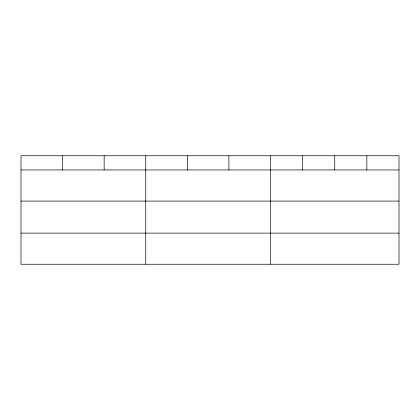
<?xml version="1.0" encoding="UTF-8"?>
<svg xmlns="http://www.w3.org/2000/svg" width="420" height="420" viewBox="0 0 420 420"><rect width="100%" height="100%" fill="white"/><g stroke="black" fill="none" stroke-linecap="round" stroke-linejoin="round"><path stroke-width="0.63" d="M399 201.075L399 155.757L21 155.757L21 264.243L399 264.243L399 201.075L21 201.075M21 169.958L399 169.958M21 233.132L399 233.132M366.87 155.757L366.87 169.958M334.74 155.757L334.74 169.958M302.61 155.757L302.61 169.958M270.48 155.757L270.48 264.243M228.9 155.757L228.9 169.958M187.32 155.757L187.32 169.958M145.74 155.757L145.74 264.243M104.16 155.757L104.16 169.958M62.58 155.757L62.58 169.958"/></g></svg>
